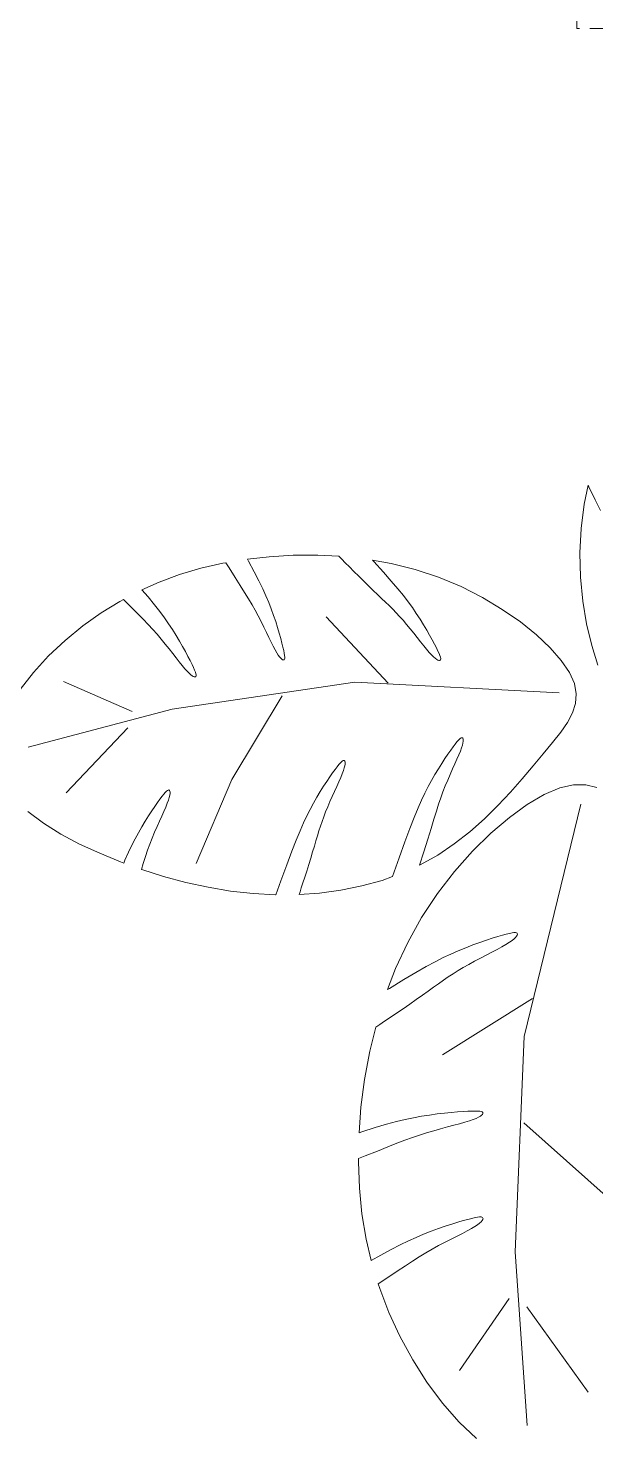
# Model space of a CAD drawing. Header units: inches. Extents: x -950 to 862, y -108 to 714.
# Drawn here: x 801.96 to 815.94, y -0.92 to 33.67 of the extents above; entities that cross this region are included whole.
import ezdxf

# ---------------------------------------------------------------- set-up
doc = ezdxf.new("R2010")
doc.units = ezdxf.units.IN
doc.linetypes.add('DASHED', pattern=[0.75, 0.5, -0.25])
doc.layers.add('CEILING-GYPSUM', color=83, linetype='DASHED', lineweight=15)
doc.layers.add('DECORATIVES', color=252, linetype='Continuous', lineweight=18)

# ---------------------------------------------------------------- blocks, each defined once
blk = doc.blocks.new('PLANTER  - BIG')
at = {"layer": 'DECORATIVES'}
for p, q in [((-0.366, 8.09), (-0.274, 8.551)), ((-0.274, 8.551), (-0.255, 8.511)), ((-0.255, 8.511), (-0.099, 8.195)), ((-0.443, 7.487), (-0.366, 8.09)), ((-0.099, 8.195), (0.036, 7.931)), ((-0.476, 6.883), (-0.443, 7.487)), ((-9.262, 6.631), (-9.804, 6.506)), ((-9.195, 6.642), (-9.262, 6.631)), ((-9.113, 6.513), (-9.195, 6.642)), ((-8.124, 6.792), (-8.66, 6.731)), ((-8.66, 6.731), (-8.631, 6.678)), ((-8.631, 6.678), (-8.49, 6.418)), ((-7.532, 6.827), (-8.124, 6.792)), ((-6.93, 6.829), (-7.532, 6.827)), ((-6.41, 6.801), (-6.93, 6.829)), ((-6.339, 6.729), (-6.41, 6.801)), ((-6.25, 6.64), (-6.339, 6.729)), ((-6.148, 6.538), (-6.25, 6.64)), ((-5.119, 6.62), (-5.581, 6.703)), ((-5.581, 6.703), (-5.551, 6.671)), ((-5.551, 6.671), (-5.313, 6.41)), ((-4.529, 6.473), (-5.119, 6.62)), ((-0.462, 6.284), (-0.476, 6.883)), ((-10.328, 6.35), (-10.835, 6.163)), ((-9.804, 6.506), (-10.328, 6.35)), ((-8.965, 6.279), (-9.113, 6.513)), ((-8.838, 6.079), (-8.965, 6.279)), ((-8.49, 6.418), (-8.375, 6.196)), ((-6.036, 6.426), (-6.148, 6.538)), ((-5.917, 6.309), (-6.036, 6.426)), ((-5.797, 6.19), (-5.917, 6.309)), ((-5.313, 6.41), (-5.117, 6.188)), ((-3.955, 6.284), (-4.529, 6.473)), ((-3.401, 6.053), (-3.955, 6.284)), ((-0.405, 5.697), (-0.462, 6.284)), ((-10.835, 6.163), (-11.256, 5.975)), ((-11.256, 5.975), (-11.106, 5.801)), ((-8.728, 5.906), (-8.838, 6.079)), ((-8.632, 5.751), (-8.728, 5.906)), ((-8.375, 6.196), (-8.281, 6.003)), ((-8.281, 6.003), (-8.203, 5.829)), ((-5.677, 6.073), (-5.797, 6.19)), ((-5.562, 5.961), (-5.677, 6.073)), ((-5.455, 5.858), (-5.562, 5.961)), ((-5.117, 6.188), (-4.955, 5.998)), ((-4.955, 5.998), (-4.819, 5.832)), ((-2.876, 5.786), (-3.401, 6.053)), ((-11.802, 5.691), (-12.264, 5.405)), ((-11.713, 5.739), (-11.802, 5.691)), ((-11.541, 5.565), (-11.713, 5.739)), ((-11.374, 5.396), (-11.541, 5.565)), ((-11.106, 5.801), (-10.947, 5.608)), ((-10.947, 5.608), (-10.814, 5.439)), ((-8.547, 5.609), (-8.632, 5.751)), ((-8.468, 5.471), (-8.547, 5.609)), ((-8.203, 5.829), (-8.135, 5.666)), ((-8.135, 5.666), (-8.072, 5.504)), ((-5.355, 5.763), (-5.455, 5.858)), ((-5.26, 5.672), (-5.355, 5.763)), ((-5.17, 5.585), (-5.26, 5.672)), ((-5.083, 5.499), (-5.17, 5.585)), ((-4.819, 5.832), (-4.703, 5.681)), ((-4.703, 5.681), (-4.599, 5.537)), ((-4.599, 5.537), (-4.502, 5.394)), ((-2.386, 5.493), (-2.876, 5.786)), ((-0.311, 5.134), (-0.405, 5.697)), ((-12.264, 5.405), (-12.712, 5.084)), ((-11.23, 5.249), (-11.374, 5.396)), ((-11.104, 5.119), (-11.23, 5.249)), ((-10.814, 5.439), (-10.701, 5.286)), ((-10.701, 5.286), (-10.599, 5.14)), ((-8.394, 5.333), (-8.468, 5.471)), ((-8.322, 5.195), (-8.394, 5.333)), ((-8.255, 5.059), (-8.322, 5.195)), ((-8.072, 5.504), (-8.015, 5.346)), ((-8.015, 5.346), (-7.963, 5.192)), ((-7.963, 5.192), (-7.916, 5.044)), ((-5.198, 3.672), (-6.718, 5.31)), ((-4.998, 5.412), (-5.083, 5.499)), ((-4.914, 5.321), (-4.998, 5.412)), ((-4.828, 5.225), (-4.914, 5.321)), ((-4.741, 5.123), (-4.828, 5.225)), ((-4.502, 5.394), (-4.41, 5.253)), ((-4.41, 5.253), (-4.324, 5.115)), ((-1.939, 5.183), (-2.386, 5.493)), ((-12.712, 5.084), (-13.145, 4.728)), ((-10.99, 4.998), (-11.104, 5.119)), ((-10.884, 4.88), (-10.99, 4.998)), ((-10.782, 4.76), (-10.884, 4.88)), ((-10.599, 5.14), (-10.504, 4.996)), ((-10.504, 4.996), (-10.415, 4.853)), ((-10.415, 4.853), (-10.331, 4.714)), ((-8.191, 4.927), (-8.255, 5.059)), ((-8.132, 4.803), (-8.191, 4.927)), ((-7.916, 5.044), (-7.875, 4.906)), ((-7.875, 4.906), (-7.839, 4.778)), ((-4.653, 5.016), (-4.741, 5.123)), ((-4.566, 4.907), (-4.653, 5.016)), ((-4.48, 4.799), (-4.566, 4.907)), ((-4.324, 5.115), (-4.245, 4.982)), ((-4.245, 4.982), (-4.174, 4.856)), ((-4.174, 4.856), (-4.11, 4.74)), ((-1.542, 4.863), (-1.939, 5.183)), ((-1.204, 4.543), (-1.542, 4.863)), ((-0.184, 4.605), (-0.311, 5.134)), ((-13.145, 4.728), (-13.554, 4.345)), ((-10.683, 4.64), (-10.782, 4.76)), ((-10.589, 4.522), (-10.683, 4.64)), ((-10.499, 4.407), (-10.589, 4.522)), ((-10.331, 4.714), (-10.255, 4.579)), ((-10.255, 4.579), (-10.185, 4.453)), ((-8.077, 4.688), (-8.132, 4.803)), ((-8.026, 4.585), (-8.077, 4.688)), ((-7.98, 4.496), (-8.026, 4.585)), ((-7.839, 4.778), (-7.809, 4.664)), ((-7.809, 4.664), (-7.784, 4.564)), ((-7.784, 4.564), (-7.765, 4.481)), ((-4.397, 4.695), (-4.48, 4.799)), ((-4.319, 4.598), (-4.397, 4.695)), ((-4.247, 4.51), (-4.319, 4.598)), ((-4.182, 4.433), (-4.247, 4.51)), ((-4.11, 4.74), (-4.054, 4.635)), ((-4.054, 4.635), (-4.007, 4.544)), ((-4.007, 4.544), (-3.97, 4.467)), ((-0.932, 4.231), (-1.204, 4.543)), ((-0.031, 4.119), (-0.184, 4.605)), ((-13.554, 4.345), (-13.928, 3.94)), ((-10.414, 4.298), (-10.499, 4.407)), ((-10.336, 4.197), (-10.414, 4.298)), ((-10.265, 4.107), (-10.336, 4.197)), ((-10.185, 4.453), (-10.123, 4.336)), ((-10.123, 4.336), (-10.069, 4.23)), ((-10.069, 4.23), (-10.024, 4.138)), ((-7.938, 4.423), (-7.98, 4.496)), ((-7.902, 4.364), (-7.938, 4.423)), ((-7.869, 4.32), (-7.902, 4.364)), ((-7.841, 4.287), (-7.869, 4.32)), ((-7.816, 4.265), (-7.841, 4.287)), ((-7.795, 4.252), (-7.816, 4.265)), ((-7.778, 4.246), (-7.795, 4.252)), ((-7.763, 4.248), (-7.778, 4.246)), ((-7.765, 4.481), (-7.752, 4.413)), ((-7.752, 4.254), (-7.763, 4.248)), ((-7.752, 4.413), (-7.743, 4.359)), ((-7.744, 4.267), (-7.752, 4.254)), ((-7.74, 4.288), (-7.744, 4.267)), ((-7.743, 4.359), (-7.739, 4.318)), ((-7.739, 4.318), (-7.74, 4.288)), ((-4.125, 4.371), (-4.182, 4.433)), ((-4.076, 4.323), (-4.125, 4.371)), ((-4.034, 4.287), (-4.076, 4.323)), ((-3.999, 4.261), (-4.034, 4.287)), ((-3.97, 4.245), (-3.999, 4.261)), ((-3.97, 4.467), (-3.941, 4.404)), ((-3.947, 4.237), (-3.97, 4.245)), ((-3.929, 4.236), (-3.947, 4.237)), ((-3.941, 4.404), (-3.92, 4.354)), ((-3.915, 4.241), (-3.929, 4.236)), ((-3.92, 4.354), (-3.907, 4.315)), ((-3.905, 4.25), (-3.915, 4.241)), ((-3.907, 4.315), (-3.901, 4.285)), ((-3.9, 4.264), (-3.905, 4.25)), ((-3.901, 4.285), (-3.9, 4.264)), ((-0.732, 3.937), (-0.932, 4.231)), ((-13.928, 3.94), (-14.255, 3.523)), ((-10.201, 4.03), (-10.265, 4.107)), ((-10.145, 3.967), (-10.201, 4.03)), ((-10.096, 3.918), (-10.145, 3.967)), ((-10.055, 3.881), (-10.096, 3.918)), ((-10.02, 3.855), (-10.055, 3.881)), ((-10.024, 4.138), (-9.988, 4.06)), ((-9.992, 3.838), (-10.02, 3.855)), ((-9.969, 3.83), (-9.992, 3.838)), ((-9.988, 4.06), (-9.96, 3.997)), ((-9.951, 3.829), (-9.969, 3.83)), ((-9.96, 3.997), (-9.94, 3.946)), ((-9.937, 3.833), (-9.951, 3.829)), ((-9.94, 3.946), (-9.928, 3.907)), ((-9.927, 3.842), (-9.937, 3.833)), ((-9.928, 3.907), (-9.922, 3.877)), ((-9.922, 3.856), (-9.927, 3.842)), ((-9.922, 3.877), (-9.922, 3.856)), ((-0.611, 3.665), (-0.732, 3.937)), ((-11.498, 2.978), (-13.186, 3.714)), ((-6.018, 3.696), (-10.511, 3.033)), ((-0.987, 3.434), (-6.018, 3.696)), ((-0.564, 3.413), (-0.611, 3.665)), ((-7.808, 3.363), (-9.045, 1.299)), ((-0.656, 2.94), (-0.581, 3.174)), ((-0.581, 3.174), (-0.564, 3.413)), ((-10.511, 3.033), (-14.056, 2.1)), ((-0.781, 2.707), (-0.656, 2.94)), ((-11.6, 2.574), (-13.125, 0.974)), ((-1.15, 2.212), (-0.948, 2.466)), ((-0.948, 2.466), (-0.781, 2.707)), ((-3.655, 2.022), (-3.595, 2.106)), ((-3.595, 2.106), (-3.544, 2.174)), ((-3.544, 2.174), (-3.501, 2.228)), ((-3.501, 2.228), (-3.466, 2.27)), ((-3.466, 2.27), (-3.437, 2.299)), ((-3.437, 2.299), (-3.413, 2.318)), ((-3.388, 2.079), (-3.417, 2)), ((-3.413, 2.318), (-3.395, 2.328)), ((-3.395, 2.328), (-3.379, 2.331)), ((-3.367, 2.145), (-3.388, 2.079)), ((-3.379, 2.331), (-3.367, 2.326)), ((-3.367, 2.326), (-3.357, 2.316)), ((-3.354, 2.199), (-3.367, 2.145)), ((-3.357, 2.316), (-3.35, 2.299)), ((-3.347, 2.242), (-3.354, 2.199)), ((-3.35, 2.299), (-3.346, 2.275)), ((-3.346, 2.275), (-3.347, 2.242)), ((-1.378, 1.937), (-1.15, 2.212)), ((-6.372, 1.709), (-6.343, 1.739)), ((-6.343, 1.739), (-6.32, 1.758)), ((-6.32, 1.758), (-6.301, 1.768)), ((-6.301, 1.768), (-6.286, 1.77)), ((-6.286, 1.77), (-6.274, 1.766)), ((-6.274, 1.766), (-6.264, 1.755)), ((-6.264, 1.755), (-6.257, 1.739)), ((-6.257, 1.739), (-6.253, 1.714)), ((-3.876, 1.694), (-3.797, 1.815)), ((-3.797, 1.815), (-3.723, 1.925)), ((-3.723, 1.925), (-3.655, 2.022)), ((-3.501, 1.802), (-3.553, 1.686)), ((-3.455, 1.908), (-3.501, 1.802)), ((-3.417, 2), (-3.455, 1.908)), ((-1.626, 1.639), (-1.378, 1.937)), ((-6.63, 1.365), (-6.562, 1.462)), ((-6.562, 1.462), (-6.502, 1.545)), ((-6.502, 1.545), (-6.451, 1.614)), ((-6.451, 1.614), (-6.408, 1.668)), ((-6.408, 1.668), (-6.372, 1.709)), ((-6.324, 1.44), (-6.362, 1.347)), ((-6.295, 1.519), (-6.324, 1.44)), ((-6.274, 1.585), (-6.295, 1.519)), ((-6.261, 1.639), (-6.274, 1.585)), ((-6.254, 1.681), (-6.261, 1.639)), ((-6.253, 1.714), (-6.254, 1.681)), ((-4.126, 1.278), (-4.042, 1.424)), ((-4.042, 1.424), (-3.958, 1.563)), ((-3.958, 1.563), (-3.876, 1.694)), ((-3.668, 1.427), (-3.728, 1.287)), ((-3.609, 1.56), (-3.668, 1.427)), ((-3.553, 1.686), (-3.609, 1.56)), ((-1.894, 1.321), (-1.626, 1.639)), ((-10.63, 1.032), (-10.612, 1.042)), ((-10.612, 1.042), (-10.597, 1.044)), ((-10.597, 1.044), (-10.584, 1.04)), ((-10.584, 1.04), (-10.574, 1.029)), ((-9.045, 1.299), (-9.922, -0.769)), ((-6.865, 1.003), (-6.783, 1.134)), ((-6.783, 1.134), (-6.704, 1.255)), ((-6.704, 1.255), (-6.63, 1.365)), ((-6.459, 1.129), (-6.514, 1.008)), ((-6.407, 1.243), (-6.459, 1.129)), ((-6.362, 1.347), (-6.407, 1.243)), ((-4.289, 0.968), (-4.209, 1.126)), ((-4.209, 1.126), (-4.126, 1.278)), ((-3.788, 1.144), (-3.845, 0.997)), ((-3.728, 1.287), (-3.788, 1.144)), ((-2.183, 0.992), (-1.894, 1.321)), ((-0.97, 1.093), (-1.352, 0.928)), ((-0.632, 1.172), (-0.97, 1.093)), ((-0.332, 1.172), (-0.632, 1.172)), ((-0.06, 1.1), (-0.332, 1.172)), ((-10.94, 0.639), (-10.872, 0.736)), ((-10.872, 0.736), (-10.812, 0.819)), ((-10.812, 0.819), (-10.761, 0.888)), ((-10.761, 0.888), (-10.718, 0.942)), ((-10.718, 0.942), (-10.683, 0.983)), ((-10.683, 0.983), (-10.654, 1.013)), ((-10.634, 0.714), (-10.672, 0.621)), ((-10.654, 1.013), (-10.63, 1.032)), ((-10.605, 0.793), (-10.634, 0.714)), ((-10.584, 0.859), (-10.605, 0.793)), ((-10.571, 0.913), (-10.584, 0.859)), ((-10.574, 1.029), (-10.567, 1.013)), ((-10.564, 0.955), (-10.571, 0.913)), ((-10.567, 1.013), (-10.563, 0.988)), ((-10.563, 0.988), (-10.564, 0.955)), ((-7.116, 0.565), (-7.033, 0.717)), ((-7.033, 0.717), (-6.949, 0.863)), ((-6.949, 0.863), (-6.865, 1.003)), ((-6.628, 0.755), (-6.683, 0.628)), ((-6.571, 0.883), (-6.628, 0.755)), ((-6.514, 1.008), (-6.571, 0.883)), ((-4.458, 0.599), (-4.371, 0.796)), ((-4.371, 0.796), (-4.289, 0.968)), ((-3.899, 0.848), (-3.952, 0.691)), ((-3.845, 0.997), (-3.899, 0.848)), ((-2.494, 0.659), (-2.183, 0.992)), ((-1.352, 0.928), (-1.77, 0.683)), ((-14.063, 0.51), (-13.684, 0.224)), ((-11.175, 0.277), (-11.093, 0.408)), ((-11.093, 0.408), (-11.014, 0.529)), ((-11.014, 0.529), (-10.94, 0.639)), ((-10.77, 0.399), (-10.826, 0.274)), ((-10.718, 0.516), (-10.77, 0.399)), ((-10.672, 0.621), (-10.718, 0.516)), ((-7.278, 0.235), (-7.196, 0.408)), ((-7.196, 0.408), (-7.116, 0.565)), ((-6.78, 0.384), (-6.822, 0.268)), ((-6.734, 0.504), (-6.78, 0.384)), ((-6.683, 0.628), (-6.734, 0.504)), ((-4.66, 0.093), (-4.553, 0.368)), ((-4.553, 0.368), (-4.458, 0.599)), ((-4.008, 0.518), (-4.069, 0.322)), ((-3.952, 0.691), (-4.008, 0.518)), ((-2.827, 0.33), (-2.494, 0.659)), ((-2.211, 0.364), (-2.665, -0.021)), ((-1.77, 0.683), (-2.211, 0.364)), ((-0.448, 0.69), (-1.848, -5.033)), ((-13.684, 0.224), (-13.256, -0.042)), ((-11.343, -0.009), (-11.259, 0.137)), ((-11.259, 0.137), (-11.175, 0.277)), ((-10.945, 0.001), (-11.005, -0.143)), ((-10.885, 0.14), (-10.945, 0.001)), ((-10.826, 0.274), (-10.885, 0.14)), ((-7.46, -0.192), (-7.364, 0.039)), ((-7.364, 0.039), (-7.278, 0.235)), ((-6.898, 0.035), (-6.935, -0.084)), ((-6.861, 0.152), (-6.898, 0.035)), ((-6.822, 0.268), (-6.861, 0.152)), ((-4.784, -0.238), (-4.66, 0.093)), ((-4.14, 0.095), (-4.222, -0.169)), ((-4.069, 0.322), (-4.14, 0.095)), ((-3.566, -0.288), (-3.184, 0.012)), ((-3.184, 0.012), (-2.827, 0.33)), ((-13.256, -0.042), (-12.79, -0.289)), ((-12.79, -0.289), (-12.296, -0.517)), ((-11.588, -0.491), (-11.507, -0.319)), ((-11.507, -0.319), (-11.426, -0.161)), ((-11.426, -0.161), (-11.343, -0.009)), ((-11.062, -0.289), (-11.116, -0.438)), ((-11.005, -0.143), (-11.062, -0.289)), ((-7.567, -0.468), (-7.46, -0.192)), ((-7.012, -0.343), (-7.054, -0.485)), ((-6.972, -0.21), (-7.012, -0.343)), ((-6.935, -0.084), (-6.972, -0.21)), ((-4.927, -0.633), (-4.784, -0.238)), ((-4.222, -0.169), (-4.32, -0.478)), ((-3.974, -0.562), (-3.566, -0.288)), ((-2.665, -0.021), (-3.12, -0.467)), ((-12.296, -0.517), (-11.784, -0.728)), ((-11.704, -0.758), (-11.675, -0.687)), ((-11.675, -0.687), (-11.588, -0.491)), ((-11.169, -0.596), (-11.225, -0.769)), ((-11.116, -0.438), (-11.169, -0.596)), ((-7.691, -0.798), (-7.567, -0.468)), ((-7.101, -0.638), (-7.151, -0.797)), ((-7.054, -0.485), (-7.101, -0.638)), ((-5.091, -1.092), (-4.927, -0.633)), ((-4.32, -0.478), (-4.427, -0.811)), ((-4.408, -0.803), (-3.974, -0.562)), ((-3.12, -0.467), (-3.563, -0.966)), ((-11.784, -0.728), (-11.704, -0.758)), ((-11.225, -0.769), (-11.271, -0.915)), ((-11.271, -0.915), (-11.259, -0.92)), ((-11.259, -0.92), (-10.722, -1.09)), ((-7.834, -1.194), (-7.691, -0.798)), ((-7.201, -0.955), (-7.249, -1.107)), ((-7.151, -0.797), (-7.201, -0.955)), ((-4.427, -0.811), (-4.408, -0.803)), ((-3.563, -0.966), (-3.984, -1.512)), ((-10.722, -1.09), (-10.177, -1.236)), ((-10.177, -1.236), (-9.626, -1.356)), ((-9.626, -1.356), (-9.073, -1.449)), ((-7.958, -1.541), (-7.834, -1.194)), ((-7.333, -1.37), (-7.365, -1.468)), ((-7.294, -1.248), (-7.333, -1.37)), ((-7.249, -1.107), (-7.294, -1.248)), ((-6.357, -1.429), (-5.843, -1.323)), ((-5.843, -1.323), (-5.345, -1.184)), ((-5.345, -1.184), (-5.091, -1.092)), ((-9.073, -1.449), (-8.519, -1.511)), ((-8.519, -1.511), (-7.968, -1.541)), ((-7.968, -1.541), (-7.958, -1.541)), ((-7.365, -1.468), (-7.387, -1.536)), ((-7.387, -1.536), (-6.884, -1.5)), ((-6.884, -1.5), (-6.357, -1.429)), ((-3.984, -1.512), (-4.371, -2.097)), ((-4.371, -2.097), (-4.714, -2.715)), ((-4.714, -2.715), (-5.012, -3.36)), ((-3.108, -2.777), (-2.938, -2.715)), ((-2.938, -2.715), (-2.778, -2.66)), ((-2.778, -2.66), (-2.631, -2.612)), ((-2.631, -2.612), (-2.498, -2.571)), ((-2.498, -2.571), (-2.383, -2.537)), ((-2.294, -2.762), (-2.396, -2.82)), ((-2.383, -2.537), (-2.287, -2.511)), ((-2.211, -2.71), (-2.294, -2.762)), ((-2.287, -2.511), (-2.208, -2.492)), ((-2.144, -2.664), (-2.211, -2.71)), ((-2.208, -2.492), (-2.146, -2.479)), ((-2.146, -2.479), (-2.098, -2.472)), ((-2.094, -2.624), (-2.144, -2.664)), ((-2.098, -2.472), (-2.063, -2.472)), ((-2.057, -2.59), (-2.094, -2.624)), ((-2.063, -2.472), (-2.038, -2.476)), ((-2.032, -2.56), (-2.057, -2.59)), ((-2.038, -2.476), (-2.023, -2.484)), ((-2.018, -2.535), (-2.032, -2.56)), ((-2.023, -2.484), (-2.015, -2.497)), ((-2.013, -2.514), (-2.018, -2.535)), ((-2.015, -2.497), (-2.013, -2.514)), ((-4.04, -3.189), (-3.841, -3.088)), ((-3.841, -3.088), (-3.653, -3.001)), ((-3.653, -3.001), (-3.468, -2.92)), ((-3.468, -2.92), (-3.286, -2.845)), ((-3.286, -2.845), (-3.108, -2.777)), ((-2.923, -3.099), (-3.067, -3.176)), ((-2.78, -3.025), (-2.923, -3.099)), ((-2.642, -2.953), (-2.78, -3.025)), ((-2.513, -2.884), (-2.642, -2.953)), ((-2.396, -2.82), (-2.513, -2.884)), ((-5.012, -3.36), (-5.208, -3.874)), ((-4.812, -3.63), (-4.515, -3.453)), ((-4.515, -3.453), (-4.261, -3.308)), ((-4.261, -3.308), (-4.04, -3.189)), ((-3.474, -3.409), (-3.596, -3.486)), ((-3.345, -3.332), (-3.474, -3.409)), ((-3.209, -3.254), (-3.345, -3.332)), ((-3.067, -3.176), (-3.209, -3.254)), ((-5.164, -3.846), (-4.812, -3.63)), ((-3.953, -3.73), (-4.078, -3.819)), ((-3.833, -3.646), (-3.953, -3.73)), ((-3.715, -3.565), (-3.833, -3.646)), ((-3.596, -3.486), (-3.715, -3.565)), ((-5.208, -3.874), (-5.164, -3.846)), ((-4.505, -4.122), (-4.665, -4.234)), ((-4.352, -4.014), (-4.505, -4.122)), ((-4.21, -3.913), (-4.352, -4.014)), ((-4.078, -3.819), (-4.21, -3.913)), ((-1.642, -4.095), (-3.856, -5.484)), ((-4.989, -4.456), (-5.142, -4.561)), ((-4.829, -4.346), (-4.989, -4.456)), ((-4.665, -4.234), (-4.829, -4.346)), ((-5.501, -4.805), (-5.647, -5.396)), ((-5.403, -4.738), (-5.501, -4.805)), ((-5.281, -4.656), (-5.403, -4.738)), ((-5.142, -4.561), (-5.281, -4.656)), ((-1.848, -5.033), (-2.068, -10.34)), ((-5.647, -5.396), (-5.776, -6.088)), ((-5.776, -6.088), (-5.865, -6.776)), ((-5.865, -6.776), (-5.912, -7.405)), ((-3.812, -6.919), (-3.644, -6.902)), ((-3.644, -6.902), (-3.489, -6.889)), ((-3.489, -6.889), (-3.351, -6.879)), ((-3.351, -6.879), (-3.231, -6.872)), ((-3.231, -6.872), (-3.131, -6.869)), ((-3.131, -6.869), (-3.05, -6.868)), ((-3.05, -6.868), (-2.987, -6.87)), ((-2.987, -6.87), (-2.939, -6.874)), ((-2.939, -6.874), (-2.904, -6.881)), ((-2.904, -6.881), (-2.881, -6.891)), ((-2.881, -6.891), (-2.868, -6.903)), ((-2.868, -6.903), (-2.863, -6.918)), ((-2.863, -6.918), (-2.865, -6.934)), ((-5.516, -7.278), (-5.235, -7.195)), ((-5.235, -7.195), (-4.993, -7.129)), ((-4.993, -7.129), (-4.777, -7.077)), ((-4.777, -7.077), (-4.574, -7.034)), ((-4.574, -7.034), (-4.375, -6.998)), ((-4.375, -6.998), (-4.18, -6.967)), ((-4.18, -6.967), (-3.992, -6.941)), ((-3.992, -6.941), (-3.812, -6.919)), ((-3.738, -7.261), (-3.903, -7.305)), ((-3.582, -7.219), (-3.738, -7.261)), ((-3.438, -7.181), (-3.582, -7.219)), ((-3.308, -7.145), (-3.438, -7.181)), ((-3.196, -7.112), (-3.308, -7.145)), ((-3.103, -7.08), (-3.196, -7.112)), ((-3.028, -7.051), (-3.103, -7.08)), ((-2.969, -7.023), (-3.028, -7.051)), ((-2.925, -6.998), (-2.969, -7.023)), ((-2.894, -6.974), (-2.925, -6.998)), ((-2.875, -6.953), (-2.894, -6.974)), ((-2.865, -6.934), (-2.875, -6.953)), ((-1.857, -7.162), (0.245, -9.034)), ((-5.912, -7.405), (-5.845, -7.383)), ((-5.845, -7.383), (-5.516, -7.278)), ((-4.781, -7.587), (-4.979, -7.664)), ((-4.598, -7.52), (-4.781, -7.587)), ((-4.423, -7.46), (-4.598, -7.52)), ((-4.248, -7.404), (-4.423, -7.46)), ((-4.073, -7.353), (-4.248, -7.404)), ((-3.903, -7.305), (-4.073, -7.353)), ((-5.46, -7.855), (-5.761, -7.974)), ((-5.203, -7.752), (-5.46, -7.855)), ((-4.979, -7.664), (-5.203, -7.752)), ((-5.927, -8.039), (-5.929, -8.119)), ((-5.929, -8.119), (-5.904, -8.768)), ((-5.761, -7.974), (-5.927, -8.039)), ((-5.904, -8.768), (-5.839, -9.404)), ((-5.839, -9.404), (-5.735, -10.028)), ((-3.789, -9.707), (-3.628, -9.655)), ((-3.628, -9.655), (-3.48, -9.609)), ((-3.48, -9.609), (-3.346, -9.57)), ((-3.346, -9.57), (-3.231, -9.539)), ((-3.231, -9.539), (-3.134, -9.514)), ((-3.134, -9.514), (-3.055, -9.496)), ((-2.994, -9.67), (-3.061, -9.715)), ((-3.055, -9.496), (-2.992, -9.484)), ((-2.943, -9.631), (-2.994, -9.67)), ((-2.992, -9.484), (-2.944, -9.479)), ((-2.944, -9.479), (-2.909, -9.478)), ((-2.905, -9.597), (-2.943, -9.631)), ((-2.909, -9.478), (-2.885, -9.483)), ((-2.88, -9.567), (-2.905, -9.597)), ((-2.885, -9.483), (-2.869, -9.492)), ((-2.865, -9.542), (-2.88, -9.567)), ((-2.869, -9.492), (-2.861, -9.505)), ((-2.86, -9.522), (-2.865, -9.542)), ((-2.861, -9.505), (-2.86, -9.522)), ((-5.735, -10.028), (-5.611, -10.552)), ((-4.698, -10.065), (-4.509, -9.981)), ((-4.509, -9.981), (-4.322, -9.903)), ((-4.322, -9.903), (-4.138, -9.832)), ((-4.138, -9.832), (-3.959, -9.766)), ((-3.959, -9.766), (-3.789, -9.707)), ((-3.644, -10.025), (-3.795, -10.103)), ((-3.5, -9.952), (-3.644, -10.025)), ((-3.368, -9.884), (-3.5, -9.952)), ((-3.248, -9.822), (-3.368, -9.884)), ((-3.146, -9.765), (-3.248, -9.822)), ((-3.061, -9.715), (-3.146, -9.765)), ((-5.378, -10.418), (-5.121, -10.278)), ((-5.121, -10.278), (-4.899, -10.162)), ((-4.899, -10.162), (-4.698, -10.065)), ((-4.271, -10.365), (-4.43, -10.461)), ((-4.112, -10.274), (-4.271, -10.365)), ((-3.952, -10.186), (-4.112, -10.274)), ((-3.795, -10.103), (-3.952, -10.186)), ((-2.068, -10.34), (-1.77, -14.616)), ((-5.611, -10.552), (-5.378, -10.418)), ((-4.772, -10.682), (-4.971, -10.815)), ((-4.594, -10.565), (-4.772, -10.682)), ((-4.43, -10.461), (-4.594, -10.565)), ((-5.202, -10.97), (-5.439, -11.129)), ((-4.971, -10.815), (-5.202, -10.97)), ((-5.439, -11.129), (-5.404, -11.242)), ((-5.404, -11.242), (-5.176, -11.835)), ((-2.22, -11.486), (-3.435, -13.264)), ((-1.778, -11.691), (-0.274, -13.792)), ((-5.176, -11.835), (-4.905, -12.42)), ((-4.905, -12.42), (-4.591, -12.996)), ((-4.591, -12.996), (-4.24, -13.55)), ((-4.24, -13.55), (-3.857, -14.068)), ((-3.857, -14.068), (-3.448, -14.535)), ((-3.448, -14.535), (-3.02, -14.936))]:
    blk.add_line(p, q, dxfattribs=at)

msp = doc.modelspace()

# ---------------------------------------------------------------- linework, layer by layer
at = {"layer": 'CEILING-GYPSUM'}
msp.add_lwpolyline([(645.959, 45.7), (645.988, -98.667), (833.54, -98.623), (833.54, 33.661), (815.468, 33.661), (815.463, 45.734)], close=True, dxfattribs=at)

# ---------------------------------------------------------------- block references
at = {"layer": 'DECORATIVES'}
msp.add_blockref('PLANTER  - BIG', (816.022, 13.856), dxfattribs=at)

doc.saveas('drawing.dxf')
